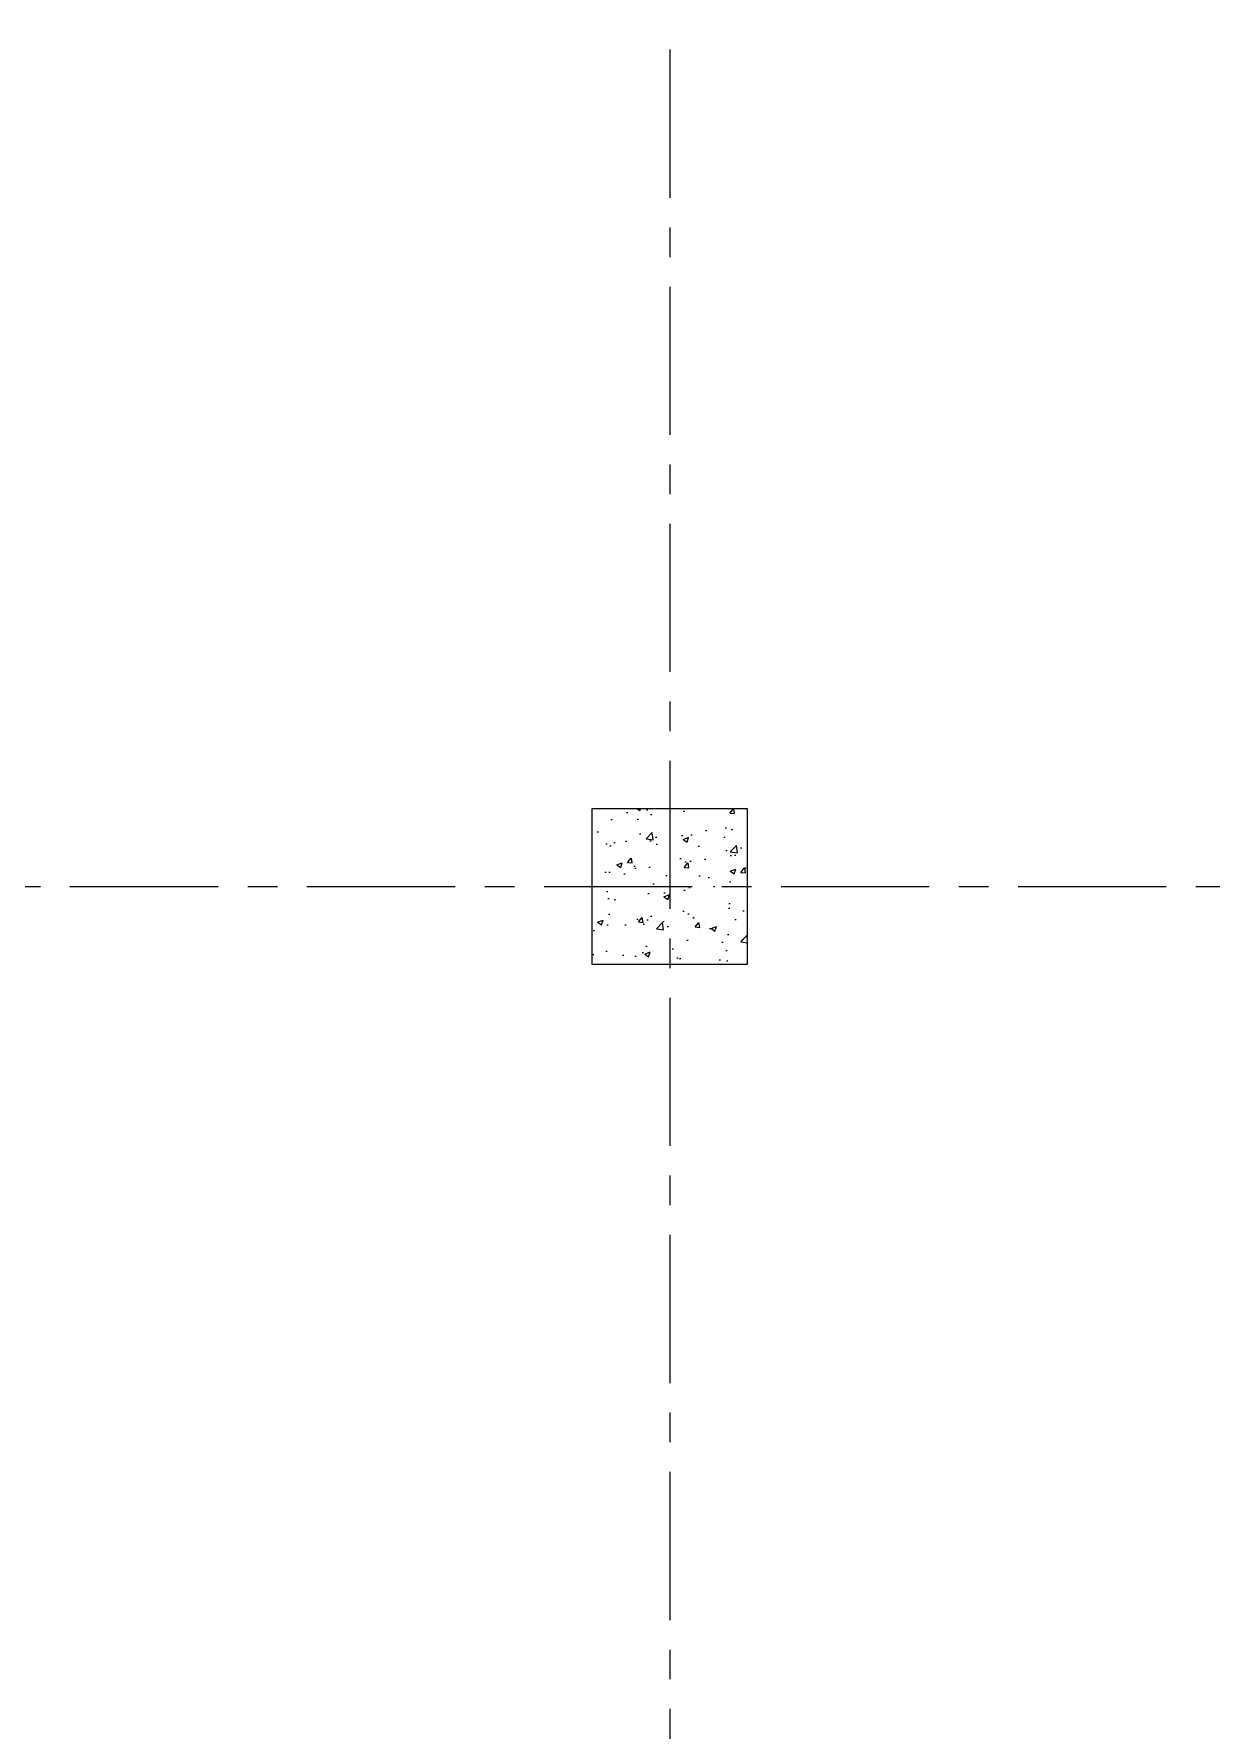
# Model space of a CAD drawing. Header units: millimetres. Extents: x 3220 to 226993, y 817 to 176024.
# Drawn here: x 11256 to 15041, y 165080 to 170532 of the extents above; entities that cross this region are included whole.
import ezdxf

# ---------------------------------------------------------------- set-up
doc = ezdxf.new("R2010")
doc.units = ezdxf.units.MM
doc.linetypes.add('AXES', pattern=[50.8, 31.75, -6.35, 6.35, -6.35])
doc.layers.add('Axe', color=1, linetype='AXES', lineweight=9)

# ---------------------------------------------------------------- blocks, each defined once
blk = doc.blocks.new("SYST7ME D'AXE")
at = {"layer": 'Axe', "ltscale": 15}
for p, q in [((6000, 18500), (6000, -6500)), ((-500, 12000), (15500, 12000))]:
    blk.add_line(p, q, dxfattribs=at)
blk = doc.blocks.new('Level -3.5 et0m')
h = blk.add_hatch()
h.set_pattern_fill('AR-CONC', color=256)
h.set_pattern_definition([(50, (-172579.41, -95209.63), (182.18467, -15.93909), [19.05, -209.55]), (355, (-172579.4, -95209.63), (-35.24342, 191.05685), [15.24, -167.64058]), (100.45144, (-172564.23, -95210.96), (146.94125, 175.11775), [16.19001, -178.09024]), (46.1842, (-172579.4, -95158.83), (271.07904, -42.04233), [28.575, -314.325]), (96.63556, (-172556.82, -95162.33), (237.40413, 247.42612), [24.28502, -267.1356]), (351.18415, (-172579.4, -95158.83), (237.40413, 247.42612), [22.85997, -251.45973]), (21, (-172554.01, -95171.53), (151.61439, -102.2652), [19.05, -209.55]), (326, (-172554, -95171.53), (61.80203, 184.18797), [15.24, -167.64]), (71.45144, (-172541.37, -95180.05), (213.41642, 81.92277), [16.19001, -178.08994]), (37.5, (-172579.41, -95209.63), (3.088603, 84.555039), [0, -165.608, 0, -170.18, 0, -168.275]), (7.5, (-172579.41, -95209.63), (66.819663, 100.180575), [0, -97.028, 0, -161.798, 0, -64.135]), (327.5, (-172636.05, -95209.63), (135.590595, -5.728744), [0, -63.5, 0, -198.12, 0, -262.89]), (317.5, (-172661.45, -95209.63), (148.12918, 25.42649), [0, -82.55, 0, -131.572, 0, -186.69])])
h.paths.add_polyline_path([(6000, -5750), (5750, -5750), (5750, -6000), (6000, -6000)])
h.paths.add_polyline_path([(6250, -5750), (6000, -5750), (6000, -6000), (6250, -6000)])
h.paths.add_polyline_path([(6250, -6000), (6000, -6000), (6000, -6250), (6250, -6250)])
h.paths.add_polyline_path([(6000, -6000), (5750, -6000), (5750, -6250), (6000, -6250)])
blk.add_lwpolyline([(5750, -6250), (6250, -6250), (6250, -5750), (5750, -5750)], close=True)
blk.add_blockref("SYST7ME D'AXE", (0, -18000))

msp = doc.modelspace()

# ---------------------------------------------------------------- block references
msp.add_blockref('Level -3.5 et0m', (7300, 173791.8))

doc.saveas('drawing.dxf')
